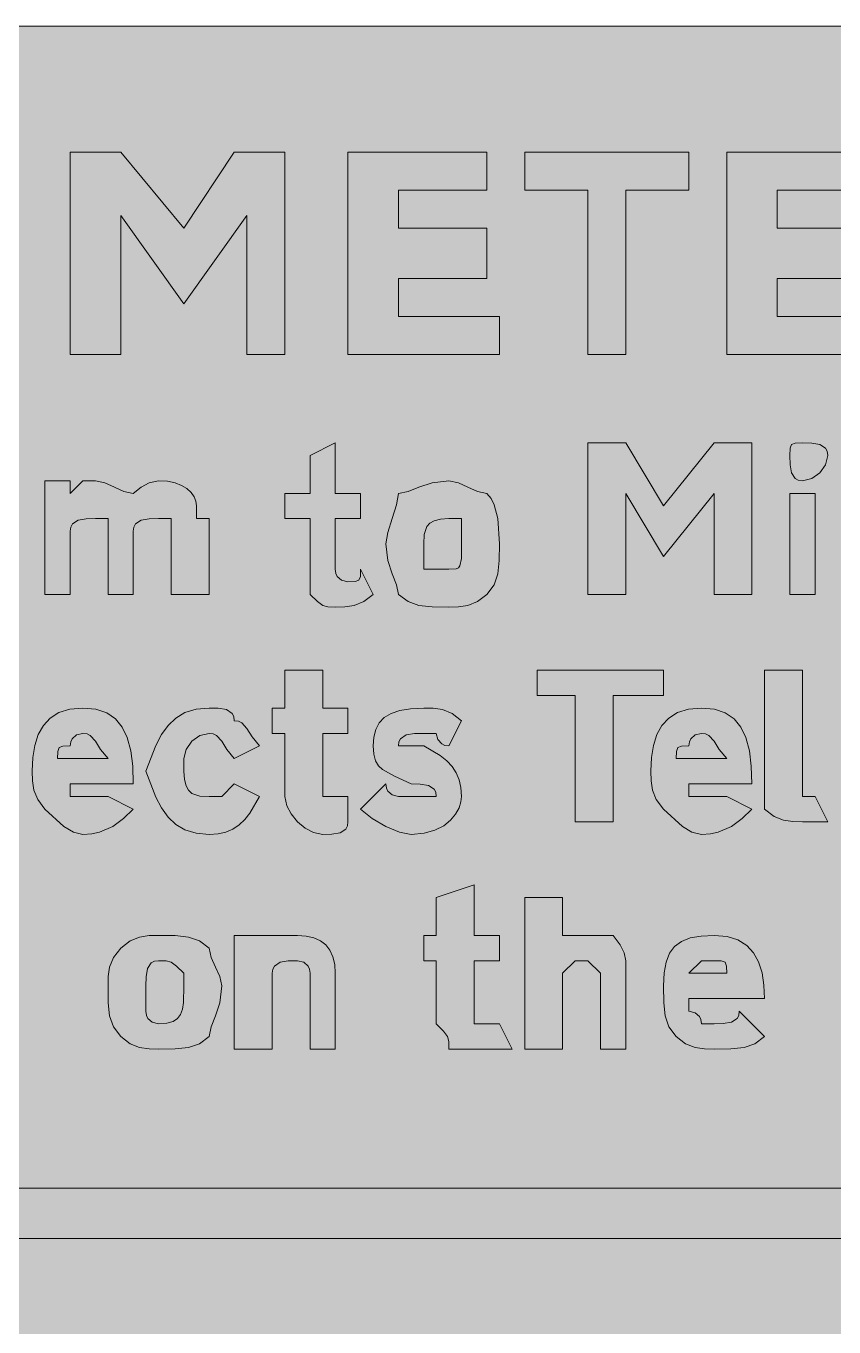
# Model space of a CAD drawing. Header units: metres. Extents: x 9 to 558, y 12 to 260.
# Drawn here: x 282.2 to 359, y 136.1 to 259.7 of the extents above; entities that cross this region are included whole.
import ezdxf

# ---------------------------------------------------------------- set-up
doc = ezdxf.new("R2010")
doc.units = ezdxf.units.M
doc.layers.add('FILL_BLACK_000000', color=7, linetype='Continuous', true_color=0x000000)
doc.layers.add('FILL_YELLOW_FFFF00', color=7, linetype='Continuous', true_color=0xffff00)

msp = doc.modelspace()

# ---------------------------------------------------------------- hatches: boundary and pattern name
at = {"layer": 'FILL_BLACK_000000', "true_color": 0x000000}
h = msp.add_hatch(color=7, dxfattribs=at)
h.dxf.hatch_style = 1
h.paths.add_polyline_path([(291.21, 241.68), (291.21, 228.48), (286.41, 228.48), (286.41, 247.68), (291.21, 247.68), (297.21, 240.48), (302.01, 247.68), (306.81, 247.68), (306.81, 228.48), (303.21, 228.48), (303.21, 241.68), (297.21, 233.28), (291.21, 241.68)])
h = msp.add_hatch(color=7, dxfattribs=at)
h.dxf.hatch_style = 1
h.paths.add_polyline_path([(317.61, 232.08), (327.21, 232.08), (327.21, 228.48), (312.81, 228.48), (312.81, 247.68), (326.01, 247.68), (326.01, 244.08), (317.61, 244.08), (317.61, 240.48), (326.01, 240.48), (326.01, 235.68), (317.61, 235.68), (317.61, 232.08)])
h = msp.add_hatch(color=7, dxfattribs=at)
h.dxf.hatch_style = 1
h.paths.add_polyline_path([(339.21, 228.48), (335.61, 228.48), (335.61, 244.08), (329.61, 244.08), (329.61, 247.68), (345.21, 247.68), (345.21, 244.08), (339.21, 244.08), (339.21, 228.48)])
h = msp.add_hatch(color=7, dxfattribs=at)
h.dxf.hatch_style = 1
h.paths.add_polyline_path([(353.61, 232.08), (363.21, 232.08), (363.21, 228.48), (348.81, 228.48), (348.81, 247.68), (362.01, 247.68), (362.01, 244.08), (353.61, 244.08), (353.61, 240.48), (362.01, 240.48), (362.01, 235.68), (353.61, 235.68), (353.61, 232.08)])
h = msp.add_hatch(color=7, dxfattribs=at)
h.dxf.hatch_style = 1
h.paths.add_polyline_path([(314.01, 215.28), (314.01, 212.88), (311.61, 212.88), (311.61, 208.08), (311.66, 207.68), (311.8, 207.39), (312.21, 207.03), (312.81, 206.88), (313.5, 206.9), (313.86, 207.03), (313.99, 207.39), (314.01, 208.08), (315.21, 205.68), (314.31, 204.99), (313.41, 204.63), (312.51, 204.5), (311.61, 204.48), (310.9, 204.5), (310.41, 204.63), (309.92, 204.99), (309.21, 205.68), (309.21, 206.88), (309.21, 212.88), (306.81, 212.88), (306.81, 215.28), (309.21, 215.28), (309.21, 218.88), (311.61, 220.08), (311.61, 215.28), (314.01, 215.28)])
h = msp.add_hatch(color=7, dxfattribs=at)
h.dxf.hatch_style = 1
h.paths.add_polyline_path([(339.21, 215.28), (339.21, 205.68), (335.61, 205.68), (335.61, 220.08), (339.21, 220.08), (342.81, 214.08), (347.61, 220.08), (351.21, 220.08), (351.21, 205.68), (347.61, 205.68), (347.61, 215.28), (342.81, 209.28), (339.21, 215.28)])
h = msp.add_hatch(color=7, dxfattribs=at)
h.dxf.hatch_style = 1
h.paths.add_polyline_path([(358.2, 218), (357.66, 217.23), (356.89, 216.69), (356.01, 216.48), (355.61, 216.53), (355.32, 216.69), (354.96, 217.23), (354.83, 218), (354.81, 218.88), (354.83, 219.57), (354.96, 219.93), (355.32, 220.06), (356.01, 220.08), (356.89, 220.06), (357.66, 219.93), (358.2, 219.57), (358.36, 219.28), (358.41, 218.88), (358.2, 218)])
h = msp.add_hatch(color=7, dxfattribs=at)
h.dxf.hatch_style = 1
h.paths.add_polyline_path([(293.93, 212.86), (293.16, 212.73), (292.62, 212.37), (292.46, 212.08), (292.41, 211.68), (292.41, 205.68), (290.01, 205.68), (290.01, 212.88), (288.81, 212.88), (287.93, 212.86), (287.16, 212.73), (286.62, 212.37), (286.46, 212.08), (286.41, 211.68), (286.41, 205.68), (284.01, 205.68), (284.01, 216.48), (286.41, 216.48), (286.41, 215.28), (287.61, 216.48), (288.81, 216.48), (289.71, 216.29), (290.61, 215.88), (291.51, 215.47), (292.41, 215.28), (293.16, 215.88), (293.93, 216.29), (294.81, 216.48), (295.65, 216.43), (296.38, 216.27), (297, 216.04), (297.51, 215.73), (297.9, 215.37), (298.18, 214.96), (298.35, 214.53), (298.41, 214.08), (298.41, 212.88), (299.61, 212.88), (299.61, 205.68), (296.01, 205.68), (296.01, 212.88), (294.81, 212.88), (293.93, 212.86)])
h = msp.add_hatch(color=7, dxfattribs=at)
h.dxf.hatch_style = 1
h.paths.add_polyline_path([(327.06, 207.63), (326.7, 206.6), (326.01, 205.68), (325.11, 204.99), (324.21, 204.63), (323.31, 204.5), (322.41, 204.48), (320.82, 204.5), (319.56, 204.63), (318.53, 204.99), (317.61, 205.68), (317.42, 206.6), (317.01, 207.63), (316.6, 208.89), (316.41, 210.48), (316.6, 211.57), (317.01, 212.88), (317.42, 214.19), (317.61, 215.28), (318.53, 215.47), (319.56, 215.88), (320.82, 216.29), (322.41, 216.48), (323.31, 216.29), (324.21, 215.88), (325.11, 215.47), (326.01, 215.28), (326.41, 214.78), (326.7, 214.19), (327.06, 212.88), (327.21, 210.48), (327.19, 208.89), (327.06, 207.63)])
h.paths.add_polyline_path([(322.41, 212.88), (321.62, 212.83), (321.02, 212.67), (320.6, 212.44), (320.31, 212.13), (320.05, 211.36), (320.01, 210.48), (320.01, 208.08), (322.41, 208.08), (323.1, 208.12), (323.32, 208.21), (323.46, 208.38), (323.59, 209.09), (323.61, 210.48), (323.61, 212.88), (322.41, 212.88)], flags=16)
h = msp.add_hatch(color=7, dxfattribs=at)
h.dxf.hatch_style = 1
h.paths.add_polyline_path([(354.81, 205.68), (354.81, 215.28), (357.21, 215.28), (357.21, 205.68), (354.81, 205.68)])
h = msp.add_hatch(color=7, dxfattribs=at)
h.dxf.hatch_style = 1
h.paths.add_polyline_path([(312.81, 194.88), (312.81, 192.48), (310.41, 192.48), (310.41, 187.68), (310.41, 186.48), (311.61, 186.48), (312.81, 186.48), (312.81, 184.08), (312.76, 183.68), (312.6, 183.39), (312.06, 183.03), (311.29, 182.9), (310.41, 182.88), (309.53, 183.07), (308.76, 183.48), (308.01, 184.08), (307.41, 184.83), (307, 185.6), (306.81, 186.48), (306.81, 192.48), (305.61, 192.48), (305.61, 194.88), (306.81, 194.88), (306.81, 198.48), (310.41, 198.48), (310.41, 194.88), (312.81, 194.88)])
h = msp.add_hatch(color=7, dxfattribs=at)
h.dxf.hatch_style = 1
h.paths.add_polyline_path([(338.01, 184.08), (334.41, 184.08), (334.41, 196.08), (330.81, 196.08), (330.81, 198.48), (342.81, 198.48), (342.81, 196.08), (338.01, 196.08), (338.01, 184.08)])
h = msp.add_hatch(color=7, dxfattribs=at)
h.dxf.hatch_style = 1
h.paths.add_polyline_path([(356.01, 186.48), (357.21, 186.48), (358.41, 184.08), (357.21, 184.08), (356.01, 184.08), (355.11, 184.1), (354.21, 184.23), (353.31, 184.59), (352.41, 185.28), (352.41, 186.48), (352.41, 198.48), (356.01, 198.48), (356.01, 186.48)])
h = msp.add_hatch(color=7, dxfattribs=at)
h.dxf.hatch_style = 1
h.paths.add_polyline_path([(290.01, 186.48), (292.41, 185.28), (291.49, 184.4), (290.46, 183.63), (289.2, 183.09), (288.46, 182.93), (287.61, 182.88), (286.71, 183.09), (285.81, 183.63), (284.01, 185.28), (283.32, 186.18), (282.96, 187.08), (282.83, 187.98), (282.81, 188.88), (282.87, 190.17), (283.05, 191.34), (283.38, 192.36), (283.86, 193.23), (284.51, 193.93), (285.34, 194.45), (286.37, 194.77), (287.61, 194.88), (288.85, 194.77), (289.88, 194.43), (290.71, 193.87), (291.36, 193.08), (291.84, 192.07), (292.17, 190.83), (292.35, 189.37), (292.41, 187.68), (286.41, 187.68), (286.41, 186.48), (287.61, 186.48), (290.01, 186.48)])
h.paths.add_polyline_path([(289.3, 190.96), (288.81, 191.73), (288.32, 192.27), (288.01, 192.43), (287.61, 192.48), (287.01, 192.33), (286.6, 191.97), (286.46, 191.68), (286.41, 191.28), (285.72, 191.26), (285.36, 191.13), (285.23, 190.77), (285.21, 190.08), (290.01, 190.08), (289.3, 190.96)], flags=16)
h = msp.add_hatch(color=7, dxfattribs=at)
h.dxf.hatch_style = 1
h.paths.add_polyline_path([(300.49, 194.86), (301.26, 194.73), (301.8, 194.37), (301.96, 194.08), (302.01, 193.68), (302.41, 193.63), (302.72, 193.47), (303.21, 192.93), (303.7, 192.16), (304.41, 191.28), (302.01, 190.08), (301.3, 190.96), (300.81, 191.73), (300.32, 192.27), (300.01, 192.43), (299.61, 192.48), (298.73, 192.27), (297.96, 191.73), (297.42, 190.96), (297.21, 190.08), (297.21, 188.88), (297.26, 188.09), (297.42, 187.49), (297.65, 187.07), (297.96, 186.78), (298.73, 186.52), (299.61, 186.48), (300.81, 186.48), (302.01, 187.68), (304.41, 186.48), (303.49, 184.9), (303, 184.29), (302.46, 183.78), (301.87, 183.39), (301.2, 183.1), (300.46, 182.94), (299.61, 182.88), (298.37, 182.99), (297.32, 183.31), (296.45, 183.83), (295.71, 184.53), (295.09, 185.4), (294.55, 186.42), (293.61, 188.88), (294.55, 191.34), (295.09, 192.36), (295.71, 193.23), (296.45, 193.93), (297.32, 194.45), (298.37, 194.77), (299.61, 194.88), (300.49, 194.86)])
h = msp.add_hatch(color=7, dxfattribs=at)
h.dxf.hatch_style = 1
h.paths.add_polyline_path([(323.55, 185.98), (323.37, 185.41), (323.04, 184.81), (322.56, 184.23), (321.91, 183.7), (321.08, 183.27), (320.05, 182.99), (318.81, 182.88), (317.72, 183.09), (316.41, 183.63), (315.1, 184.4), (314.01, 185.28), (316.41, 187.68), (316.46, 187.28), (316.6, 186.99), (317.01, 186.63), (317.61, 186.48), (320.01, 186.48), (321.21, 186.48), (321.16, 186.88), (321, 187.17), (320.46, 187.53), (319.69, 187.66), (318.81, 187.68), (317.23, 188.41), (316.11, 189.03), (315.72, 189.4), (315.43, 189.87), (315.27, 190.49), (315.21, 191.28), (315.27, 192.12), (315.45, 192.85), (315.78, 193.47), (316.26, 193.98), (316.91, 194.37), (317.74, 194.65), (318.77, 194.82), (320.01, 194.88), (320.91, 194.86), (321.81, 194.73), (322.71, 194.37), (323.61, 193.68), (322.41, 191.28), (322.01, 191.33), (321.72, 191.47), (321.36, 191.88), (321.21, 192.48), (320.01, 192.48), (319.13, 192.46), (318.36, 192.33), (317.82, 191.97), (317.66, 191.68), (317.61, 191.28), (318.81, 191.28), (320.01, 191.28), (321.58, 190.36), (322.2, 189.87), (322.71, 189.33), (323.1, 188.74), (323.38, 188.07), (323.55, 187.33), (323.61, 186.48), (323.55, 185.98)])
h = msp.add_hatch(color=7, dxfattribs=at)
h.dxf.hatch_style = 1
h.paths.add_polyline_path([(348.81, 186.48), (351.21, 185.28), (350.29, 184.4), (349.26, 183.63), (348, 183.09), (347.26, 182.93), (346.41, 182.88), (345.51, 183.09), (344.61, 183.63), (342.81, 185.28), (342.12, 186.18), (341.76, 187.08), (341.63, 187.98), (341.61, 188.88), (341.67, 190.17), (341.85, 191.34), (342.18, 192.36), (342.66, 193.23), (343.31, 193.93), (344.14, 194.45), (345.17, 194.77), (346.41, 194.88), (347.65, 194.77), (348.68, 194.43), (349.51, 193.87), (350.16, 193.08), (350.64, 192.07), (350.97, 190.83), (351.15, 189.37), (351.21, 187.68), (345.21, 187.68), (345.21, 186.48), (346.41, 186.48), (348.81, 186.48)])
h.paths.add_polyline_path([(348.1, 190.96), (347.61, 191.73), (347.12, 192.27), (346.81, 192.43), (346.41, 192.48), (345.81, 192.33), (345.4, 191.97), (345.26, 191.68), (345.21, 191.28), (344.52, 191.26), (344.16, 191.13), (344.03, 190.77), (344.01, 190.08), (348.81, 190.08), (348.1, 190.96)], flags=16)
h = msp.add_hatch(color=7, dxfattribs=at)
h.dxf.hatch_style = 1
h.paths.add_polyline_path([(327.21, 173.28), (327.21, 170.88), (324.81, 170.88), (324.81, 166.08), (324.81, 164.88), (326.01, 164.88), (327.21, 164.88), (328.41, 162.48), (324.81, 162.48), (322.41, 162.48), (322.39, 163.19), (322.26, 163.68), (321.9, 164.17), (321.21, 164.88), (321.21, 170.88), (320.01, 170.88), (320.01, 173.28), (321.21, 173.28), (321.21, 176.88), (324.81, 178.08), (324.81, 173.28), (327.21, 173.28)])
h = msp.add_hatch(color=7, dxfattribs=at)
h.dxf.hatch_style = 1
h.paths.add_polyline_path([(338.01, 173.28), (338.7, 172.4), (339.06, 171.63), (339.21, 170.88), (339.21, 162.48), (336.81, 162.48), (336.81, 169.68), (335.61, 170.88), (334.41, 170.88), (333.21, 169.68), (333.21, 168.48), (333.21, 162.48), (329.61, 162.48), (329.61, 176.88), (333.21, 176.88), (333.21, 173.28), (335.61, 173.28), (338.01, 173.28)])
h = msp.add_hatch(color=7, dxfattribs=at)
h.dxf.hatch_style = 1
h.paths.add_polyline_path([(300.21, 165.63), (299.8, 164.6), (299.61, 163.68), (298.69, 162.99), (297.66, 162.63), (296.4, 162.5), (294.81, 162.48), (293.91, 162.5), (293.01, 162.63), (292.11, 162.99), (291.21, 163.68), (290.52, 164.6), (290.16, 165.63), (290.03, 166.89), (290.01, 168.48), (290.03, 169.38), (290.16, 170.28), (290.52, 171.18), (291.21, 172.08), (292.11, 172.77), (293.01, 173.13), (293.91, 173.26), (294.81, 173.28), (296.4, 173.26), (297.66, 173.13), (298.69, 172.77), (299.61, 172.08), (299.8, 171.18), (300.21, 170.28), (300.62, 169.38), (300.81, 168.48), (300.62, 166.89), (300.21, 165.63)])
h.paths.add_polyline_path([(296.5, 170.37), (296.01, 170.73), (295.52, 170.86), (294.81, 170.88), (294.41, 170.83), (294.12, 170.67), (293.76, 170.13), (293.63, 169.36), (293.61, 168.48), (293.61, 166.08), (293.66, 165.68), (293.8, 165.39), (294.21, 165.03), (294.81, 164.88), (295.6, 164.94), (296.2, 165.1), (296.62, 165.39), (296.91, 165.78), (297.08, 166.29), (297.17, 166.9), (297.21, 168.48), (297.21, 169.68), (296.5, 170.37)], flags=16)
h = msp.add_hatch(color=7, dxfattribs=at)
h.dxf.hatch_style = 1
h.paths.add_polyline_path([(309.21, 162.48), (309.21, 168.48), (309.21, 169.68), (309.16, 170.08), (309.02, 170.37), (308.61, 170.73), (308.01, 170.88), (307.13, 170.86), (306.36, 170.73), (305.82, 170.37), (305.66, 170.08), (305.61, 169.68), (305.61, 162.48), (302.01, 162.48), (302.01, 173.28), (305.61, 173.28), (306.81, 173.28), (308.01, 173.28), (308.85, 173.22), (309.58, 173.05), (310.2, 172.77), (310.71, 172.38), (311.1, 171.87), (311.38, 171.25), (311.55, 170.52), (311.61, 169.68), (311.61, 162.48), (309.21, 162.48)])
h = msp.add_hatch(color=7, dxfattribs=at)
h.dxf.hatch_style = 1
h.paths.add_polyline_path([(345.21, 166.08), (345.81, 165.93), (346.22, 165.57), (346.36, 165.28), (346.41, 164.88), (347.61, 164.88), (348.49, 164.9), (349.26, 165.03), (349.8, 165.39), (349.96, 165.68), (350.01, 166.08), (352.41, 163.68), (351.49, 162.99), (350.46, 162.63), (349.2, 162.5), (347.61, 162.48), (346.71, 162.5), (345.81, 162.63), (344.91, 162.99), (344.01, 163.68), (343.32, 164.6), (342.96, 165.63), (342.83, 166.89), (342.81, 168.48), (342.87, 169.72), (343.05, 170.75), (343.38, 171.58), (343.86, 172.23), (344.51, 172.71), (345.34, 173.04), (346.37, 173.22), (347.61, 173.28), (348.85, 173.17), (349.88, 172.85), (350.71, 172.33), (351.36, 171.63), (351.84, 170.76), (352.17, 169.74), (352.35, 168.57), (352.41, 167.28), (345.21, 167.28), (345.21, 166.08)])
h.paths.add_polyline_path([(348.81, 169.68), (348.79, 170.37), (348.66, 170.73), (348.3, 170.86), (347.61, 170.88), (346.41, 170.88), (345.21, 169.68), (348.81, 169.68)], flags=16)
h = msp.add_hatch(color=7, dxfattribs=at)
h.dxf.hatch_style = 1
h.paths.add_polyline_path([(62.01, 144.48), (62.01, 149.28), (495.21, 149.28), (490.41, 154.08), (497.61, 154.08), (504.81, 146.88), (497.61, 139.68), (490.41, 139.68), (495.21, 144.48), (62.01, 144.48)])
at = {"layer": 'FILL_YELLOW_FFFF00', "true_color": 0xffff00}
h = msp.add_hatch(color=7, dxfattribs=at)
h.dxf.hatch_style = 1
h.paths.add_polyline_path([(552.02, 259.66), (553.41, 259.53), (554.8, 259.17), (556.41, 258.48), (557.1, 256.87), (557.46, 255.48), (557.59, 254.09), (557.61, 252.48), (557.61, 19.68), (557.61, 16.08), (557.01, 15.33), (556.6, 14.56), (556.41, 13.68), (554.8, 12.99), (553.41, 12.63), (552.02, 12.5), (550.41, 12.48), (16.41, 12.48), (14.01, 12.48), (13.13, 12.67), (12.36, 13.08), (11.61, 13.68), (10.22, 15.29), (9.8, 16), (9.51, 16.68), (9.25, 18.07), (9.21, 19.68), (9.21, 252.48), (9.21, 256.08), (9.61, 256.13), (9.92, 256.29), (10.41, 256.83), (10.9, 257.6), (11.61, 258.48), (12.36, 259.08), (13.13, 259.49), (14.01, 259.68), (16.41, 259.68), (550.41, 259.68), (552.02, 259.66)])

# ---------------------------------------------------------------- linework, layer by layer
at = {"layer": 'FILL_BLACK_000000', "lineweight": 0, "true_color": 0x000000}
for points in [[(291.21, 241.68), (291.21, 228.48), (286.41, 228.48), (286.41, 247.68), (291.21, 247.68), (297.21, 240.48), (302.01, 247.68), (306.81, 247.68), (306.81, 228.48), (303.21, 228.48), (303.21, 241.68), (297.21, 233.28)], [(317.61, 232.08), (327.21, 232.08), (327.21, 228.48), (312.81, 228.48), (312.81, 247.68), (326.01, 247.68), (326.01, 244.08), (317.61, 244.08), (317.61, 240.48), (326.01, 240.48), (326.01, 235.68), (317.61, 235.68)], [(339.21, 228.48), (335.61, 228.48), (335.61, 244.08), (329.61, 244.08), (329.61, 247.68), (345.21, 247.68), (345.21, 244.08), (339.21, 244.08)], [(353.61, 232.08), (363.21, 232.08), (363.21, 228.48), (348.81, 228.48), (348.81, 247.68), (362.01, 247.68), (362.01, 244.08), (353.61, 244.08), (353.61, 240.48), (362.01, 240.48), (362.01, 235.68), (353.61, 235.68)], [(314.01, 215.28), (314.01, 212.88), (311.61, 212.88), (311.61, 208.08), (311.66, 207.68), (311.8, 207.39), (312.21, 207.03), (312.81, 206.88), (313.5, 206.9), (313.86, 207.03), (313.99, 207.39), (314.01, 208.08), (315.21, 205.68), (314.31, 204.99), (313.41, 204.63), (312.51, 204.5), (311.61, 204.48), (310.9, 204.5), (310.41, 204.63), (309.92, 204.99), (309.21, 205.68), (309.21, 206.88), (309.21, 212.88), (306.81, 212.88), (306.81, 215.28), (309.21, 215.28), (309.21, 218.88), (311.61, 220.08), (311.61, 215.28)], [(339.21, 215.28), (339.21, 205.68), (335.61, 205.68), (335.61, 220.08), (339.21, 220.08), (342.81, 214.08), (347.61, 220.08), (351.21, 220.08), (351.21, 205.68), (347.61, 205.68), (347.61, 215.28), (342.81, 209.28)], [(358.2, 218), (357.66, 217.23), (356.89, 216.69), (356.01, 216.48), (355.61, 216.53), (355.32, 216.69), (354.96, 217.23), (354.83, 218), (354.81, 218.88), (354.83, 219.57), (354.96, 219.93), (355.32, 220.06), (356.01, 220.08), (356.89, 220.06), (357.66, 219.93), (358.2, 219.57), (358.36, 219.28), (358.41, 218.88)], [(293.93, 212.86), (293.16, 212.73), (292.62, 212.37), (292.46, 212.08), (292.41, 211.68), (292.41, 205.68), (290.01, 205.68), (290.01, 212.88), (288.81, 212.88), (287.93, 212.86), (287.16, 212.73), (286.62, 212.37), (286.46, 212.08), (286.41, 211.68), (286.41, 205.68), (284.01, 205.68), (284.01, 216.48), (286.41, 216.48), (286.41, 215.28), (287.61, 216.48), (288.81, 216.48), (289.71, 216.29), (290.61, 215.88), (291.51, 215.47), (292.41, 215.28), (293.16, 215.88), (293.93, 216.29), (294.81, 216.48), (295.65, 216.43), (296.38, 216.27), (297, 216.04), (297.51, 215.73), (297.9, 215.37), (298.18, 214.96), (298.35, 214.53), (298.41, 214.08), (298.41, 212.88), (299.61, 212.88), (299.61, 205.68), (296.01, 205.68), (296.01, 212.88), (294.81, 212.88)], [(327.06, 207.63), (326.7, 206.6), (326.01, 205.68), (325.11, 204.99), (324.21, 204.63), (323.31, 204.5), (322.41, 204.48), (320.82, 204.5), (319.56, 204.63), (318.53, 204.99), (317.61, 205.68), (317.42, 206.6), (317.01, 207.63), (316.6, 208.89), (316.41, 210.48), (316.6, 211.57), (317.01, 212.88), (317.42, 214.19), (317.61, 215.28), (318.53, 215.47), (319.56, 215.88), (320.82, 216.29), (322.41, 216.48), (323.31, 216.29), (324.21, 215.88), (325.11, 215.47), (326.01, 215.28), (326.41, 214.78), (326.7, 214.19), (327.06, 212.88), (327.21, 210.48), (327.19, 208.89)], [(354.81, 205.68), (354.81, 215.28), (357.21, 215.28), (357.21, 205.68)], [(322.41, 212.88), (321.62, 212.83), (321.02, 212.67), (320.6, 212.44), (320.31, 212.13), (320.05, 211.36), (320.01, 210.48), (320.01, 208.08), (322.41, 208.08), (323.1, 208.12), (323.32, 208.21), (323.46, 208.38), (323.59, 209.09), (323.61, 210.48), (323.61, 212.88)], [(312.81, 194.88), (312.81, 192.48), (310.41, 192.48), (310.41, 187.68), (310.41, 186.48), (311.61, 186.48), (312.81, 186.48), (312.81, 184.08), (312.76, 183.68), (312.6, 183.39), (312.06, 183.03), (311.29, 182.9), (310.41, 182.88), (309.53, 183.07), (308.76, 183.48), (308.01, 184.08), (307.41, 184.83), (307, 185.6), (306.81, 186.48), (306.81, 192.48), (305.61, 192.48), (305.61, 194.88), (306.81, 194.88), (306.81, 198.48), (310.41, 198.48), (310.41, 194.88)], [(338.01, 184.08), (334.41, 184.08), (334.41, 196.08), (330.81, 196.08), (330.81, 198.48), (342.81, 198.48), (342.81, 196.08), (338.01, 196.08)], [(356.01, 186.48), (357.21, 186.48), (358.41, 184.08), (357.21, 184.08), (356.01, 184.08), (355.11, 184.1), (354.21, 184.23), (353.31, 184.59), (352.41, 185.28), (352.41, 186.48), (352.41, 198.48), (356.01, 198.48)], [(290.01, 186.48), (292.41, 185.28), (291.49, 184.4), (290.46, 183.63), (289.2, 183.09), (288.46, 182.93), (287.61, 182.88), (286.71, 183.09), (285.81, 183.63), (284.01, 185.28), (283.32, 186.18), (282.96, 187.08), (282.83, 187.98), (282.81, 188.88), (282.87, 190.17), (283.05, 191.34), (283.38, 192.36), (283.86, 193.23), (284.51, 193.93), (285.34, 194.45), (286.37, 194.77), (287.61, 194.88), (288.85, 194.77), (289.88, 194.43), (290.71, 193.87), (291.36, 193.08), (291.84, 192.07), (292.17, 190.83), (292.35, 189.37), (292.41, 187.68), (286.41, 187.68), (286.41, 186.48), (287.61, 186.48)], [(300.49, 194.86), (301.26, 194.73), (301.8, 194.37), (301.96, 194.08), (302.01, 193.68), (302.41, 193.63), (302.72, 193.47), (303.21, 192.93), (303.7, 192.16), (304.41, 191.28), (302.01, 190.08), (301.3, 190.96), (300.81, 191.73), (300.32, 192.27), (300.01, 192.43), (299.61, 192.48), (298.73, 192.27), (297.96, 191.73), (297.42, 190.96), (297.21, 190.08), (297.21, 188.88), (297.26, 188.09), (297.42, 187.49), (297.65, 187.07), (297.96, 186.78), (298.73, 186.52), (299.61, 186.48), (300.81, 186.48), (302.01, 187.68), (304.41, 186.48), (303.49, 184.9), (303, 184.29), (302.46, 183.78), (301.87, 183.39), (301.2, 183.1), (300.46, 182.94), (299.61, 182.88), (298.37, 182.99), (297.32, 183.31), (296.45, 183.83), (295.71, 184.53), (295.09, 185.4), (294.55, 186.42), (293.61, 188.88), (294.55, 191.34), (295.09, 192.36), (295.71, 193.23), (296.45, 193.93), (297.32, 194.45), (298.37, 194.77), (299.61, 194.88)], [(323.55, 185.98), (323.37, 185.41), (323.04, 184.81), (322.56, 184.23), (321.91, 183.7), (321.08, 183.27), (320.05, 182.99), (318.81, 182.88), (317.72, 183.09), (316.41, 183.63), (315.1, 184.4), (314.01, 185.28), (316.41, 187.68), (316.46, 187.28), (316.6, 186.99), (317.01, 186.63), (317.61, 186.48), (320.01, 186.48), (321.21, 186.48), (321.16, 186.88), (321, 187.17), (320.46, 187.53), (319.69, 187.66), (318.81, 187.68), (317.23, 188.41), (316.11, 189.03), (315.72, 189.4), (315.43, 189.87), (315.27, 190.49), (315.21, 191.28), (315.27, 192.12), (315.45, 192.85), (315.78, 193.47), (316.26, 193.98), (316.91, 194.37), (317.74, 194.65), (318.77, 194.82), (320.01, 194.88), (320.91, 194.86), (321.81, 194.73), (322.71, 194.37), (323.61, 193.68), (322.41, 191.28), (322.01, 191.33), (321.72, 191.47), (321.36, 191.88), (321.21, 192.48), (320.01, 192.48), (319.13, 192.46), (318.36, 192.33), (317.82, 191.97), (317.66, 191.68), (317.61, 191.28), (318.81, 191.28), (320.01, 191.28), (321.58, 190.36), (322.2, 189.87), (322.71, 189.33), (323.1, 188.74), (323.38, 188.07), (323.55, 187.33), (323.61, 186.48)], [(348.81, 186.48), (351.21, 185.28), (350.29, 184.4), (349.26, 183.63), (348, 183.09), (347.26, 182.93), (346.41, 182.88), (345.51, 183.09), (344.61, 183.63), (342.81, 185.28), (342.12, 186.18), (341.76, 187.08), (341.63, 187.98), (341.61, 188.88), (341.67, 190.17), (341.85, 191.34), (342.18, 192.36), (342.66, 193.23), (343.31, 193.93), (344.14, 194.45), (345.17, 194.77), (346.41, 194.88), (347.65, 194.77), (348.68, 194.43), (349.51, 193.87), (350.16, 193.08), (350.64, 192.07), (350.97, 190.83), (351.15, 189.37), (351.21, 187.68), (345.21, 187.68), (345.21, 186.48), (346.41, 186.48)], [(289.3, 190.96), (288.81, 191.73), (288.32, 192.27), (288.01, 192.43), (287.61, 192.48), (287.01, 192.33), (286.6, 191.97), (286.46, 191.68), (286.41, 191.28), (285.72, 191.26), (285.36, 191.13), (285.23, 190.77), (285.21, 190.08), (290.01, 190.08)], [(348.1, 190.96), (347.61, 191.73), (347.12, 192.27), (346.81, 192.43), (346.41, 192.48), (345.81, 192.33), (345.4, 191.97), (345.26, 191.68), (345.21, 191.28), (344.52, 191.26), (344.16, 191.13), (344.03, 190.77), (344.01, 190.08), (348.81, 190.08)], [(327.21, 173.28), (327.21, 170.88), (324.81, 170.88), (324.81, 166.08), (324.81, 164.88), (326.01, 164.88), (327.21, 164.88), (328.41, 162.48), (324.81, 162.48), (322.41, 162.48), (322.39, 163.19), (322.26, 163.68), (321.9, 164.17), (321.21, 164.88), (321.21, 170.88), (320.01, 170.88), (320.01, 173.28), (321.21, 173.28), (321.21, 176.88), (324.81, 178.08), (324.81, 173.28)], [(338.01, 173.28), (338.7, 172.4), (339.06, 171.63), (339.21, 170.88), (339.21, 162.48), (336.81, 162.48), (336.81, 169.68), (335.61, 170.88), (334.41, 170.88), (333.21, 169.68), (333.21, 168.48), (333.21, 162.48), (329.61, 162.48), (329.61, 176.88), (333.21, 176.88), (333.21, 173.28), (335.61, 173.28)], [(300.21, 165.63), (299.8, 164.6), (299.61, 163.68), (298.69, 162.99), (297.66, 162.63), (296.4, 162.5), (294.81, 162.48), (293.91, 162.5), (293.01, 162.63), (292.11, 162.99), (291.21, 163.68), (290.52, 164.6), (290.16, 165.63), (290.03, 166.89), (290.01, 168.48), (290.03, 169.38), (290.16, 170.28), (290.52, 171.18), (291.21, 172.08), (292.11, 172.77), (293.01, 173.13), (293.91, 173.26), (294.81, 173.28), (296.4, 173.26), (297.66, 173.13), (298.69, 172.77), (299.61, 172.08), (299.8, 171.18), (300.21, 170.28), (300.62, 169.38), (300.81, 168.48), (300.62, 166.89)], [(309.21, 162.48), (309.21, 168.48), (309.21, 169.68), (309.16, 170.08), (309.02, 170.37), (308.61, 170.73), (308.01, 170.88), (307.13, 170.86), (306.36, 170.73), (305.82, 170.37), (305.66, 170.08), (305.61, 169.68), (305.61, 162.48), (302.01, 162.48), (302.01, 173.28), (305.61, 173.28), (306.81, 173.28), (308.01, 173.28), (308.85, 173.22), (309.58, 173.05), (310.2, 172.77), (310.71, 172.38), (311.1, 171.87), (311.38, 171.25), (311.55, 170.52), (311.61, 169.68), (311.61, 162.48)], [(345.21, 166.08), (345.81, 165.93), (346.22, 165.57), (346.36, 165.28), (346.41, 164.88), (347.61, 164.88), (348.49, 164.9), (349.26, 165.03), (349.8, 165.39), (349.96, 165.68), (350.01, 166.08), (352.41, 163.68), (351.49, 162.99), (350.46, 162.63), (349.2, 162.5), (347.61, 162.48), (346.71, 162.5), (345.81, 162.63), (344.91, 162.99), (344.01, 163.68), (343.32, 164.6), (342.96, 165.63), (342.83, 166.89), (342.81, 168.48), (342.87, 169.72), (343.05, 170.75), (343.38, 171.58), (343.86, 172.23), (344.51, 172.71), (345.34, 173.04), (346.37, 173.22), (347.61, 173.28), (348.85, 173.17), (349.88, 172.85), (350.71, 172.33), (351.36, 171.63), (351.84, 170.76), (352.17, 169.74), (352.35, 168.57), (352.41, 167.28), (345.21, 167.28)], [(296.5, 170.37), (296.01, 170.73), (295.52, 170.86), (294.81, 170.88), (294.41, 170.83), (294.12, 170.67), (293.76, 170.13), (293.63, 169.36), (293.61, 168.48), (293.61, 166.08), (293.66, 165.68), (293.8, 165.39), (294.21, 165.03), (294.81, 164.88), (295.6, 164.94), (296.2, 165.1), (296.62, 165.39), (296.91, 165.78), (297.08, 166.29), (297.17, 166.9), (297.21, 168.48), (297.21, 169.68)], [(348.81, 169.68), (348.79, 170.37), (348.66, 170.73), (348.3, 170.86), (347.61, 170.88), (346.41, 170.88), (345.21, 169.68)], [(62.01, 144.48), (62.01, 149.28), (495.21, 149.28), (490.41, 154.08), (497.61, 154.08), (504.81, 146.88), (497.61, 139.68), (490.41, 139.68), (495.21, 144.48)]]:
    msp.add_lwpolyline(points, close=True, dxfattribs=at)
at = {"layer": 'FILL_YELLOW_FFFF00', "lineweight": 0, "true_color": 0xffff00}
msp.add_lwpolyline([(16.41, 259.68), (550.41, 259.68), (552.02, 259.66), (553.41, 259.53), (554.8, 259.17), (556.41, 258.48), (557.1, 256.87), (557.46, 255.48), (557.59, 254.09), (557.61, 252.48), (557.61, 19.68), (557.61, 16.08), (557.01, 15.33), (556.6, 14.56), (556.41, 13.68), (554.8, 12.99), (553.41, 12.63), (552.02, 12.5), (550.41, 12.48), (16.41, 12.48)], dxfattribs=at)

doc.saveas('drawing.dxf')
